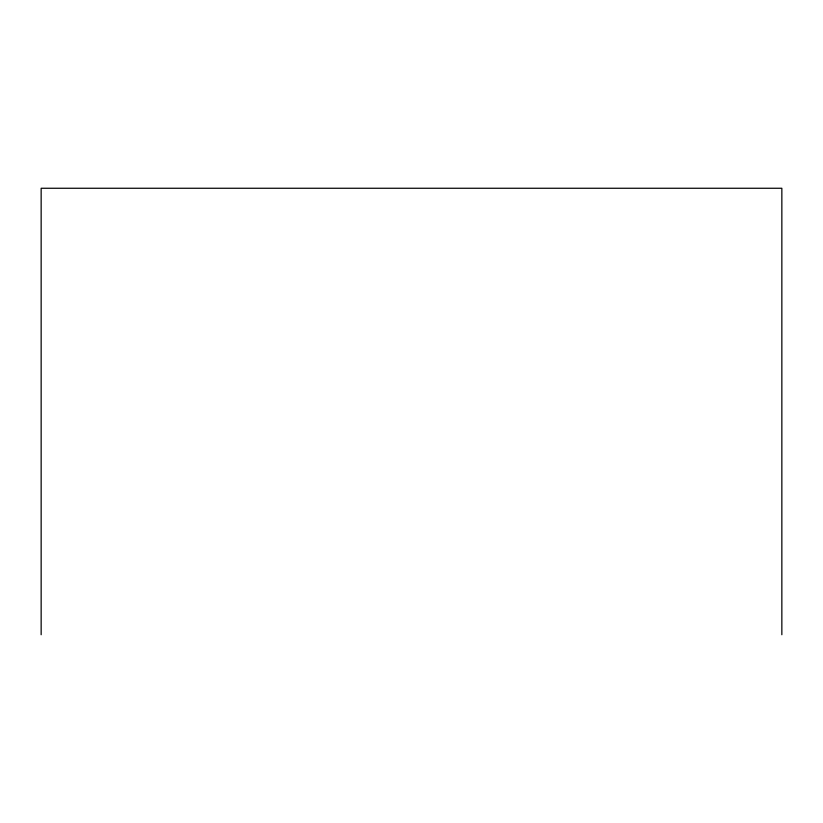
<?xml version="1.0" encoding="UTF-8"?>
<svg xmlns="http://www.w3.org/2000/svg" width="823" height="823" viewBox="0 0 823 823"><rect width="100%" height="100%" fill="white"/><g stroke="black" fill="none" stroke-linecap="round" stroke-linejoin="round"><path stroke-width="1.23" d="M781.85 634.739L781.85 188.261L41.15 188.261L41.15 634.739"/></g></svg>
